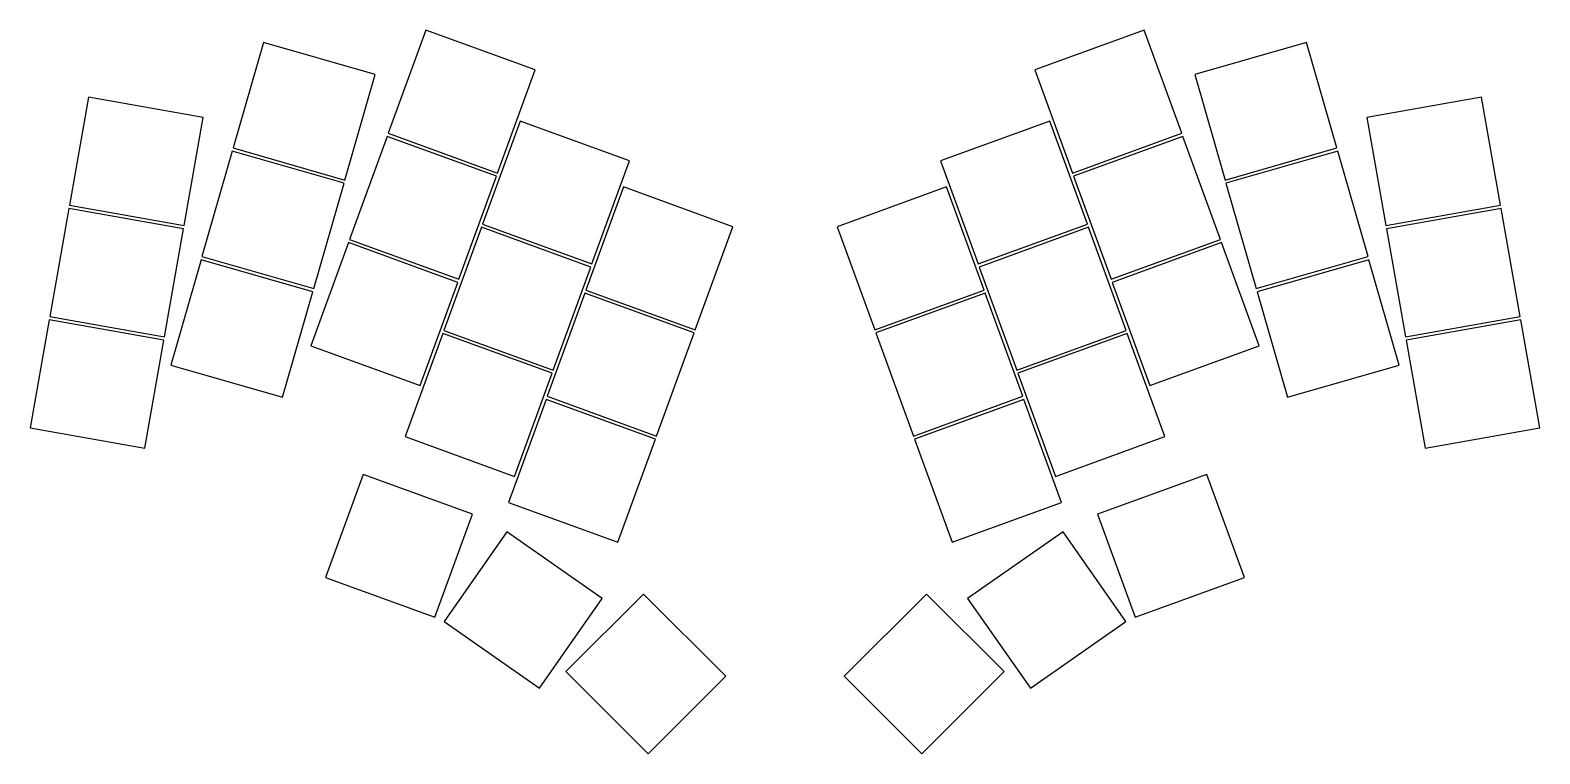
# Model space of a CAD drawing. Header units: millimetres. Extents: x 50 to 277, y -184 to -75.
import ezdxf

# ---------------------------------------------------------------- set-up
doc = ezdxf.new("R2010")
doc.units = ezdxf.units.MM

msp = doc.modelspace()

# ---------------------------------------------------------------- linework, layer by layer
for p, q in [((84.78, -76.8), (80.23, -92.66)), ((101.6, -81.63), (84.78, -76.8)), ((109.21, -74.95), (103.56, -90.46)), ((125.65, -80.94), (109.21, -74.95)), ((217.26, -74.95), (200.81, -80.94)), ((222.9, -90.46), (217.26, -74.95)), ((241.68, -76.8), (224.86, -81.63)), ((246.23, -92.66), (241.68, -76.8)), ((97.06, -97.49), (101.6, -81.63)), ((120.01, -96.44), (125.65, -80.94)), ((200.81, -80.94), (206.45, -96.44)), ((224.86, -81.63), (229.41, -97.49)), ((58.49, -85.04), (55.62, -101.29)), ((75.72, -88.08), (58.49, -85.04)), ((267.97, -85.04), (250.74, -88.08)), ((270.84, -101.29), (267.97, -85.04)), ((72.86, -104.33), (75.72, -88.08)), ((250.74, -88.08), (253.61, -104.33)), ((103.56, -90.46), (120.01, -96.44)), ((123.38, -88.63), (117.74, -104.13)), ((139.83, -94.61), (123.38, -88.63)), ((203.08, -88.63), (186.63, -94.61)), ((208.72, -104.13), (203.08, -88.63)), ((206.45, -96.44), (222.9, -90.46)), ((80.23, -92.66), (97.06, -97.49)), ((103.39, -90.93), (97.75, -106.43)), ((119.84, -96.91), (103.39, -90.93)), ((223.07, -90.93), (206.63, -96.91)), ((228.71, -106.43), (223.07, -90.93)), ((229.41, -97.49), (246.23, -92.66)), ((80.1, -93.14), (75.55, -109)), ((96.92, -97.97), (80.1, -93.14)), ((134.19, -110.12), (139.83, -94.61)), ((186.63, -94.61), (192.28, -110.12)), ((246.37, -93.14), (229.54, -97.97)), ((250.91, -109), (246.37, -93.14)), ((114.19, -112.42), (119.84, -96.91)), ((206.63, -96.91), (212.27, -112.42)), ((92.37, -113.83), (96.92, -97.97)), ((138.93, -98.54), (133.29, -114.05)), ((155.37, -104.53), (138.93, -98.54)), ((187.53, -98.54), (171.09, -104.53)), ((193.17, -114.05), (187.53, -98.54)), ((229.54, -97.97), (234.09, -113.83)), ((55.53, -101.79), (52.67, -118.03)), ((72.77, -104.82), (55.53, -101.79)), ((55.62, -101.29), (72.86, -104.33)), ((253.61, -104.33), (270.84, -101.29)), ((270.93, -101.79), (253.69, -104.82)), ((273.79, -118.03), (270.93, -101.79)), ((117.74, -104.13), (134.19, -110.12)), ((192.28, -110.12), (208.72, -104.13)), ((69.9, -121.07), (72.77, -104.82)), ((97.75, -106.43), (114.19, -112.42)), ((117.57, -104.6), (111.93, -120.11)), ((134.01, -110.59), (117.57, -104.6)), ((149.73, -120.03), (155.37, -104.53)), ((171.09, -104.53), (176.73, -120.03)), ((208.89, -104.6), (192.45, -110.59)), ((214.54, -120.11), (208.89, -104.6)), ((212.27, -112.42), (228.71, -106.43)), ((253.69, -104.82), (256.56, -121.07)), ((97.58, -106.9), (91.93, -122.41)), ((114.02, -112.89), (97.58, -106.9)), ((228.88, -106.9), (212.44, -112.89)), ((234.53, -122.41), (228.88, -106.9)), ((75.41, -109.48), (70.86, -125.35)), ((92.23, -114.31), (75.41, -109.48)), ((75.55, -109), (92.37, -113.83)), ((128.37, -126.09), (134.01, -110.59)), ((192.45, -110.59), (198.09, -126.09)), ((234.09, -113.83), (250.91, -109)), ((251.05, -109.48), (234.23, -114.31)), ((255.6, -125.35), (251.05, -109.48)), ((108.38, -128.39), (114.02, -112.89)), ((212.44, -112.89), (218.08, -128.39)), ((87.68, -130.17), (92.23, -114.31)), ((133.12, -114.52), (127.47, -130.02)), ((149.56, -120.5), (133.12, -114.52)), ((133.29, -114.05), (149.73, -120.03)), ((176.73, -120.03), (193.17, -114.05)), ((193.35, -114.52), (176.9, -120.5)), ((198.99, -130.02), (193.35, -114.52)), ((234.23, -114.31), (238.78, -130.17)), ((52.67, -118.03), (69.9, -121.07)), ((256.56, -121.07), (273.79, -118.03)), ((52.58, -118.53), (49.72, -134.78)), ((69.82, -121.57), (52.58, -118.53)), ((111.93, -120.11), (128.37, -126.09)), ((198.09, -126.09), (214.54, -120.11)), ((273.88, -118.53), (256.64, -121.57)), ((276.74, -134.78), (273.88, -118.53)), ((66.95, -137.82), (69.82, -121.57)), ((91.93, -122.41), (108.38, -128.39)), ((111.76, -120.58), (106.11, -136.08)), ((128.2, -126.56), (111.76, -120.58)), ((143.92, -136.01), (149.56, -120.5)), ((176.9, -120.5), (182.54, -136.01)), ((214.71, -120.58), (198.26, -126.56)), ((220.35, -136.08), (214.71, -120.58)), ((218.08, -128.39), (234.53, -122.41)), ((256.64, -121.57), (259.51, -137.82)), ((70.86, -125.35), (87.68, -130.17)), ((122.56, -142.07), (128.2, -126.56)), ((198.26, -126.56), (203.91, -142.07)), ((238.78, -130.17), (255.6, -125.35)), ((127.3, -130.49), (121.66, -146)), ((143.75, -136.48), (127.3, -130.49)), ((127.47, -130.02), (143.92, -136.01)), ((182.54, -136.01), (198.99, -130.02)), ((199.16, -130.49), (182.72, -136.48)), ((204.8, -146), (199.16, -130.49)), ((49.72, -134.78), (66.95, -137.82)), ((106.11, -136.08), (122.56, -142.07)), ((203.91, -142.07), (220.35, -136.08)), ((259.51, -137.82), (276.74, -134.78)), ((138.1, -151.98), (143.75, -136.48)), ((182.72, -136.48), (188.36, -151.98)), ((99.79, -141.76), (94.14, -157.27)), ((116.23, -147.75), (99.79, -141.76)), ((226.67, -141.76), (210.23, -147.75)), ((232.32, -157.27), (226.67, -141.76)), ((121.66, -146), (138.1, -151.98)), ((188.36, -151.98), (204.8, -146)), ((110.59, -163.25), (116.23, -147.75)), ((210.23, -147.75), (215.87, -163.25)), ((121.42, -150.39), (111.96, -163.91)), ((135.76, -160.43), (121.42, -150.39)), ((205.04, -150.39), (190.7, -160.43)), ((214.5, -163.91), (205.04, -150.39)), ((94.14, -157.27), (110.59, -163.25)), ((215.87, -163.25), (232.32, -157.27)), ((126.3, -173.94), (135.76, -160.43)), ((141.96, -159.76), (130.29, -171.42)), ((154.34, -172.13), (141.96, -159.76)), ((184.5, -159.76), (172.13, -172.13)), ((196.17, -171.42), (184.5, -159.76)), ((190.7, -160.43), (200.17, -173.94)), ((111.96, -163.91), (126.3, -173.94)), ((200.17, -173.94), (214.5, -163.91)), ((130.29, -171.42), (142.67, -183.8)), ((142.67, -183.8), (154.34, -172.13)), ((172.13, -172.13), (183.79, -183.8)), ((183.79, -183.8), (196.17, -171.42))]:
    msp.add_line(p, q)

doc.saveas('drawing.dxf')
